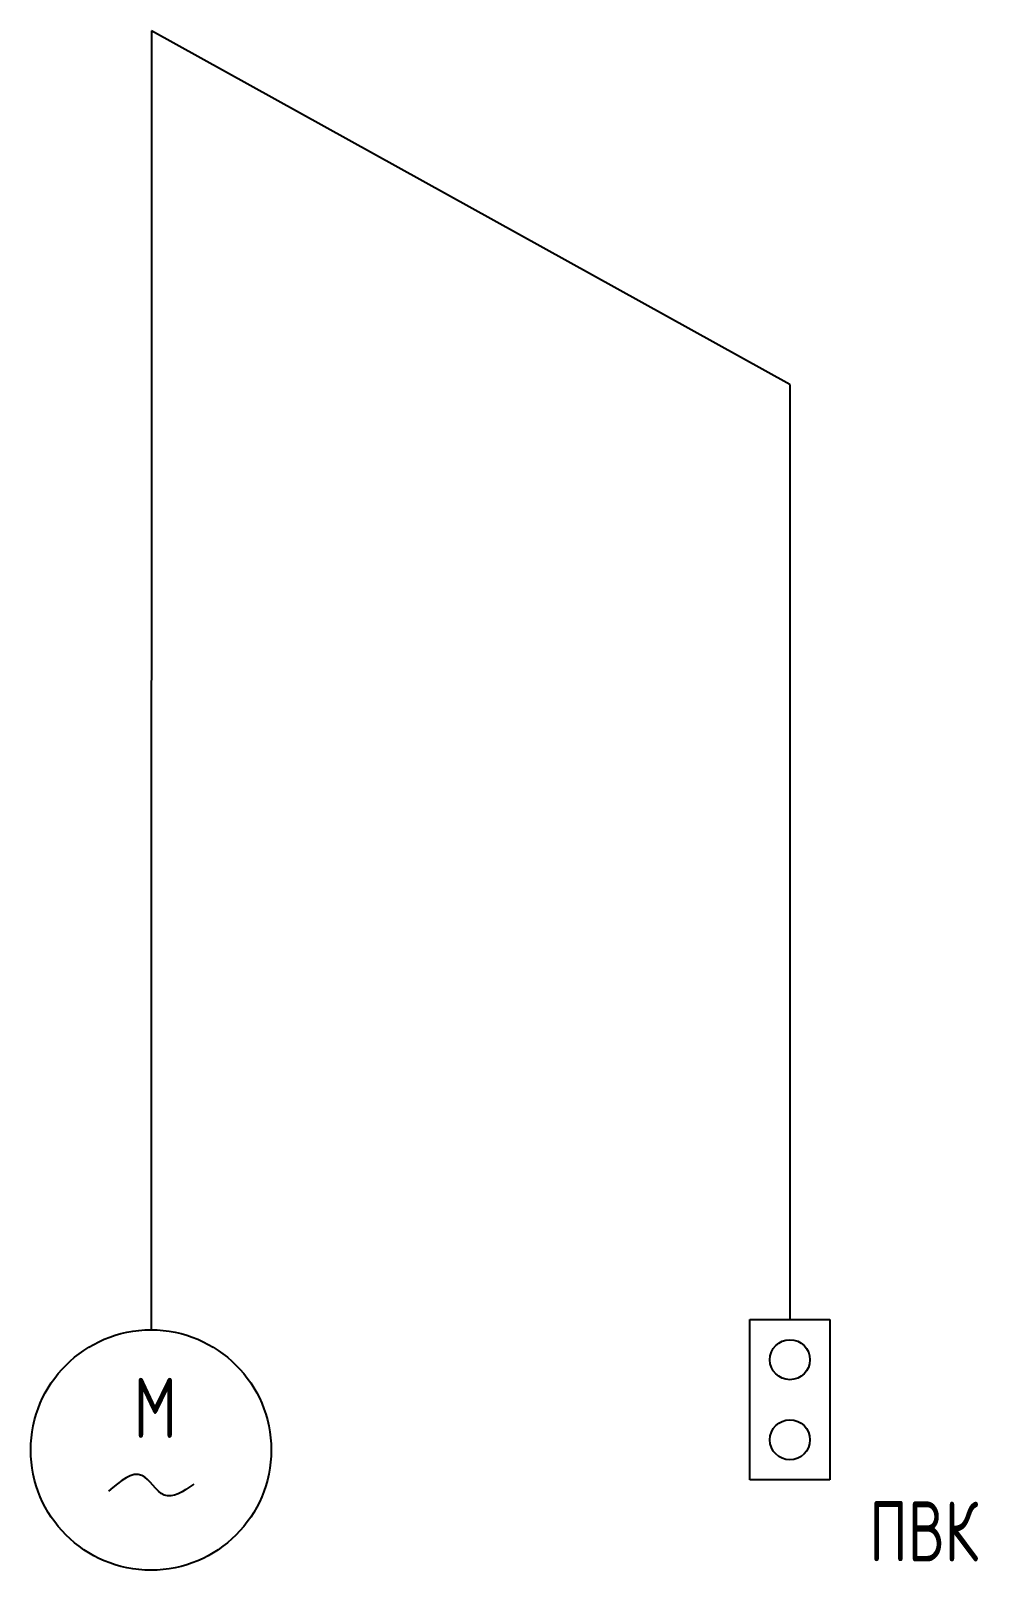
# Model space of a CAD drawing. Header units: millimetres. Extents: x -5.8 to 41.4, y -77 to -0.1.
import ezdxf
from ezdxf.enums import TextEntityAlignment as Align

# ---------------------------------------------------------------- set-up
doc = ezdxf.new("R2010")
doc.units = ezdxf.units.MM
doc.layers.add('TEXT', color=1, linetype='Continuous')
doc.styles.add('ROMANS70', font='romans.shx', dxfattribs={"width": 0.7})

# ---------------------------------------------------------------- blocks, each defined once
blk = doc.blocks.new('Сх. У Э. двиг. С кнопочным постом')
at = {"layer": 'TEXT', "color": 7}
for p, q in [((0.178, -0.13), (0.17, -64.984)), ((32.049, -17.785, 0), (32.049, -64.475, 0))]:
    blk.add_line(p, q, dxfattribs=at)
at = {"layer": 'TEXT', "color": 2}
for p, q in [((30.049, -64.475, 0), (34.049, -64.475, 0)), ((30.049, -72.475, 0), (30.049, -64.475, 0)), ((34.049, -64.475, 0), (34.049, -72.475, 0)), ((34.049, -72.475, 0), (30.049, -72.475, 0))]:
    blk.add_line(p, q, dxfattribs=at)
at = {"layer": 'TEXT', "color": 7, "elevation": 0}
blk.add_lwpolyline([(32.049, -17.785), (0.178, -0.13)], dxfattribs=at)
at = {"layer": 'TEXT', "color": 2}
for centre, radius in [((0.159, -70.984), 6), ((32.049, -66.475, 0), 1), ((32.049, -70.475, 0), 1)]:
    blk.add_circle(centre, radius, dxfattribs=at)
blk.add_open_spline([(2.299, -72.694), (1.772, -73.053), (0.75, -73.749), (-0.301, -71.626), (-1.369, -72.536), (-1.961, -73.041)], degree=3, knots=[0, 0, 0, 0, 1.578149, 3.061634, 4.906917, 4.906917, 4.906917, 4.906917], dxfattribs=at)
at = {"layer": 'TEXT', "style": 'ROMANS70', "width": 0.7}
blk.add_text('M', height=3, dxfattribs=at).set_placement((0.373, -70.378), align=Align.CENTER)
at = {"layer": 'TEXT', "color": 1, "style": 'ROMANS70', "width": 0.7}
blk.add_text('ПВК', height=3, dxfattribs=at).set_placement((36.003, -76.544))

msp = doc.modelspace()

# ---------------------------------------------------------------- block references
msp.add_blockref('Сх. У Э. двиг. С кнопочным постом', (0, 0))

doc.saveas('drawing.dxf')
